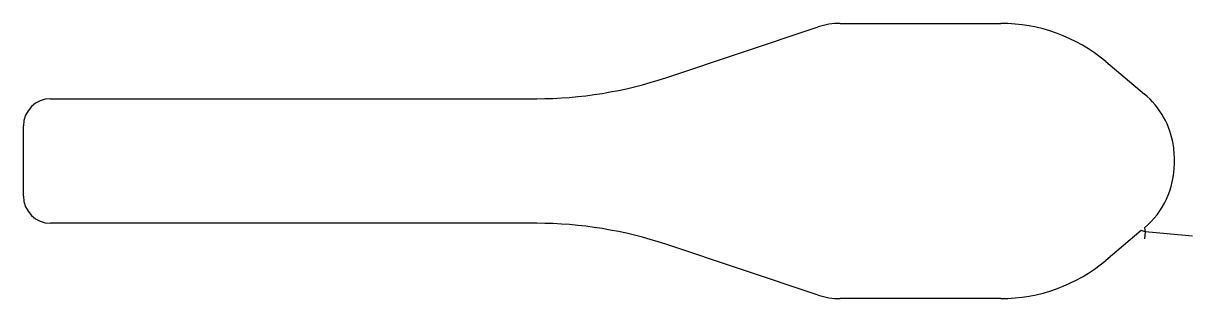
# Model space of a CAD drawing. Header units: metres. Extents: x 161 to 1019, y 296 to 498.
import ezdxf

# ---------------------------------------------------------------- set-up
doc = ezdxf.new("R2010")
doc.units = ezdxf.units.M

msp = doc.modelspace()

# ---------------------------------------------------------------- linework, layer by layer
at = {"layer": 'TOOL_0'}
for p, q in [((760.158, 498.309), (878.087, 498.309)), ((632.313, 458.453), (744.03, 495.692)), ((955.222, 470.234), (983.576, 446.442)), ((180.544, 443.059), (537.448, 443.059)), ((160.544, 371.559), (160.544, 423.059)), ((537.448, 351.559), (180.544, 351.559)), ((981.276, 346.248), (955.22, 324.384)), ((984.096, 345.22), (981.276, 346.248)), ((983.576, 348.175), (984.099, 345.22)), ((984.099, 345.22), (983.663, 340.239)), ((1018.963, 342.17), (984.096, 345.22)), ((744.029, 298.926), (632.316, 336.164)), ((878.084, 296.309), (760.157, 296.309))]:
    msp.add_line(p, q, dxfattribs=at)
for centre, radius, start, end in [((760.158, 447.309), 51, 90, 108.435304), ((878.087, 378.309), 120, 49.99972, 90), ((537.448, 743.059), 300, 270, 288.434284), ((943.98, 399.294), 61.569, 8.595462, 49.975669), ((180.544, 423.059), 20, 90, 180), ((931.441, 398.056), 74.156, 357.860058, 8.093279), ((943.999, 395.309), 61.546, 310.019168, 359.979519), ((180.544, 371.559), 20, 180, 270), ((537.448, 51.559), 300, 71.565112, 90), ((878.085, 416.309), 120, 269.999523, 310.00028), ((760.157, 347.309), 51, 251.564696, 270)]:
    msp.add_arc(centre, radius, start, end, dxfattribs=at)

doc.saveas('drawing.dxf')
